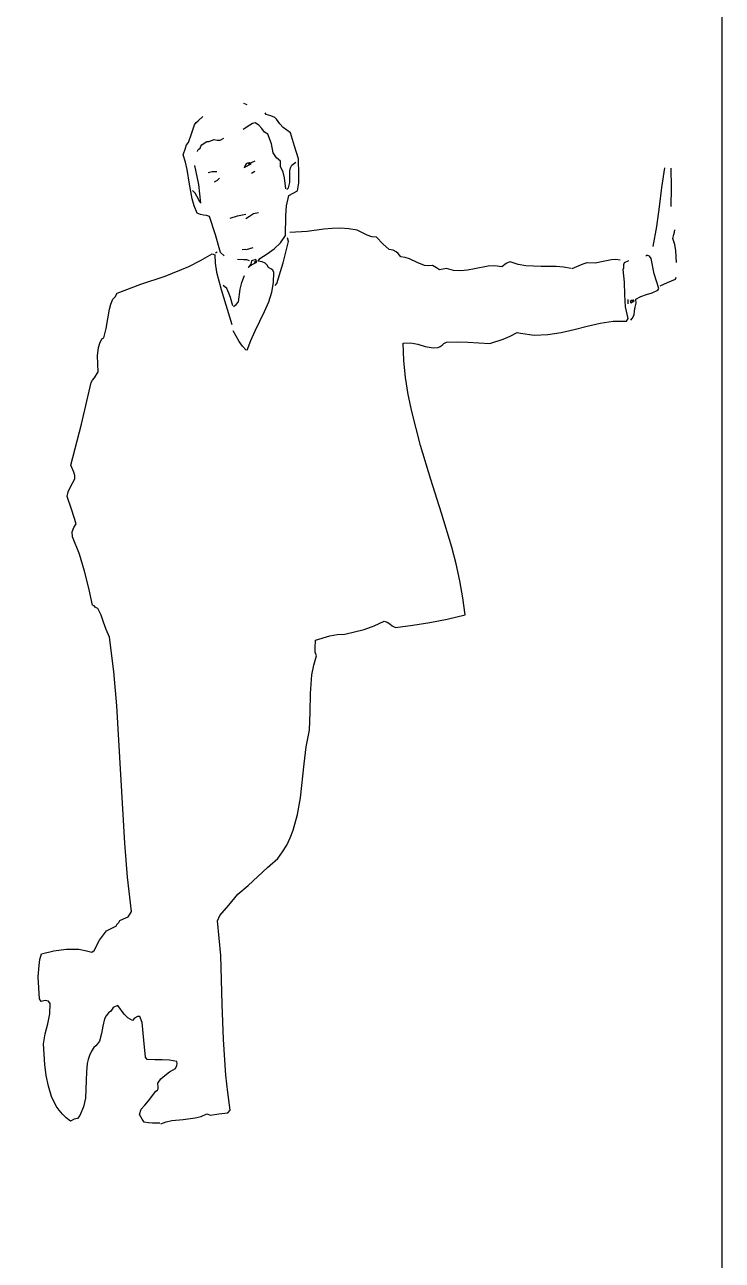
# Model space of a CAD drawing. Header units: millimetres. Extents: x 577 to 2337, y 236 to 943.
# Drawn here: x 762.117 to 763.358, y 703.127 to 705.324 of the extents above; entities that cross this region are included whole.
import ezdxf

# ---------------------------------------------------------------- set-up
doc = ezdxf.new("R2010")
doc.units = ezdxf.units.MM
doc.header["$LTSCALE"] = 0.01
doc.layers.add('06-Furn', color=4, linetype='Continuous')

# ---------------------------------------------------------------- blocks, each defined once
blk = doc.blocks.new('f01')
at = {"layer": '06-Furn', "color": 8, "linetype": 'Continuous'}
for p, q in [((655.1642, 622.463), (655.1702, 622.4657)), ((655.1064, 622.4293), (655.1119, 622.4378)), ((655.1119, 622.4378), (655.1152, 622.4406)), ((655.1152, 622.4406), (655.1224, 622.4436)), ((655.1224, 622.4436), (655.1307, 622.4461)), ((655.1307, 622.4461), (655.1324, 622.4489)), ((655.2516, 622.4349), (655.243, 622.4422)), ((655.2551, 622.4314), (655.2516, 622.4349)), ((655.0802, 622.3895), (655.0874, 622.413)), ((655.0874, 622.413), (655.1002, 622.4229)), ((655.1002, 622.4229), (655.1064, 622.4293)), ((655.1276, 622.411), (655.1337, 622.4146)), ((655.1337, 622.4146), (655.1383, 622.4207)), ((655.1383, 622.4207), (655.1435, 622.4269)), ((655.1435, 622.4269), (655.1501, 622.4313)), ((655.1501, 622.4313), (655.1548, 622.4299)), ((655.1548, 622.4299), (655.1597, 622.4267)), ((655.1597, 622.4267), (655.1713, 622.4195)), ((655.2577, 622.4278), (655.2551, 622.4314)), ((655.263, 622.4113), (655.2577, 622.4278)), ((655.2685, 622.3962), (655.263, 622.4113)), ((655.0731, 622.3673), (655.0802, 622.3895)), ((655.1182, 622.3775), (655.1211, 622.3937)), ((655.1211, 622.3937), (655.1276, 622.411)), ((655.2124, 622.4005), (655.2057, 622.4039)), ((655.2179, 622.4004), (655.2124, 622.4005)), ((655.2228, 622.4015), (655.2179, 622.4004)), ((655.2276, 622.3997), (655.2228, 622.4015)), ((655.2322, 622.3977), (655.2276, 622.3997)), ((655.2361, 622.3978), (655.2322, 622.3977)), ((655.2426, 622.3937), (655.2361, 622.3978)), ((655.245, 622.3918), (655.2426, 622.3937)), ((655.2467, 622.3896), (655.245, 622.3918)), ((655.2481, 622.3862), (655.2467, 622.3896)), ((655.272, 622.3917), (655.2685, 622.3962)), ((655.2741, 622.3859), (655.272, 622.3917)), ((655.0723, 622.3384), (655.0731, 622.3673)), ((655.1051, 622.3626), (655.1123, 622.3689)), ((655.1123, 622.3689), (655.1182, 622.3775)), ((655.2501, 622.3844), (655.2481, 622.3862)), ((655.2518, 622.3827), (655.2501, 622.3844)), ((655.2525, 622.3801), (655.2518, 622.3827)), ((655.2738, 622.3613), (655.2782, 622.3744)), ((655.2782, 622.3744), (655.2741, 622.3859)), ((654.4097, 622.3158), (654.4104, 622.3502)), ((654.4267, 622.3163), (654.4212, 622.3512)), ((655.0847, 622.356), (655.0775, 622.3609)), ((655.087, 622.3508), (655.0847, 622.356)), ((655.0881, 622.3455), (655.087, 622.3508)), ((655.0884, 622.3351), (655.0881, 622.3455)), ((655.1003, 622.3433), (655.1047, 622.3535)), ((655.1047, 622.3535), (655.1051, 622.3626)), ((655.1567, 622.3603), (655.15, 622.3636)), ((655.162, 622.3581), (655.1567, 622.3603)), ((655.1573, 622.3584), (655.1602, 622.36)), ((655.1694, 622.3519), (655.1573, 622.3584)), ((655.1602, 622.36), (655.1635, 622.3596)), ((655.1635, 622.3596), (655.1663, 622.3579)), ((655.1663, 622.3579), (655.1681, 622.3549)), ((655.1681, 622.3549), (655.1694, 622.3519)), ((655.25, 622.3212), (655.2571, 622.3553)), ((655.2669, 622.322), (655.2709, 622.3482)), ((655.2709, 622.3482), (655.2738, 622.3613)), ((655.0726, 622.3243), (655.0723, 622.3384)), ((655.075, 622.3103), (655.0726, 622.3243)), ((655.0885, 622.3251), (655.0884, 622.3351)), ((655.0907, 622.3154), (655.0885, 622.3251)), ((655.0952, 622.3138), (655.0977, 622.3333)), ((655.0977, 622.3333), (655.1003, 622.3433)), ((655.1565, 622.3416), (655.1504, 622.345)), ((655.2169, 622.3289), (655.2132, 622.3326)), ((655.2221, 622.3263), (655.2169, 622.3289)), ((655.2265, 622.3448), (655.2185, 622.3448)), ((655.2334, 622.3425), (655.2265, 622.3448)), ((654.41, 622.2825), (654.4097, 622.3158)), ((654.4311, 622.2815), (654.4267, 622.3163)), ((655.0901, 622.3016), (655.075, 622.3103)), ((655.0943, 622.2834), (655.0901, 622.3016)), ((655.0935, 622.3124), (655.0907, 622.3154)), ((655.2464, 622.2881), (655.25, 622.3212)), ((655.2535, 622.3007), (655.2569, 622.3062)), ((655.2569, 622.3062), (655.2612, 622.3105)), ((655.2623, 622.296), (655.2669, 622.322)), ((654.4358, 622.2465), (654.4311, 622.2815)), ((655.0957, 622.2655), (655.0943, 622.2834)), ((655.2481, 622.2894), (655.2535, 622.3007)), ((655.253, 622.2706), (655.2585, 622.2833)), ((655.2585, 622.2833), (655.2623, 622.296)), ((655.0958, 622.2307), (655.0957, 622.2655)), ((655.153, 622.2696), (655.1439, 622.2714)), ((655.1599, 622.2648), (655.153, 622.2696)), ((655.1665, 622.2611), (655.1599, 622.2648)), ((655.1812, 622.2657), (655.1669, 622.2689)), ((655.1943, 622.2613), (655.1812, 622.2657)), ((655.2208, 622.2317), (655.2314, 622.2642)), ((655.2314, 622.2642), (655.2364, 622.2663)), ((655.2364, 622.2663), (655.2417, 622.2669)), ((655.2417, 622.2669), (655.2474, 622.2679)), ((655.2474, 622.2679), (655.253, 622.2706)), ((654.4041, 622.2367), (654.4035, 622.241)), ((654.4054, 622.2327), (654.4041, 622.2367)), ((654.4421, 622.2114), (654.4358, 622.2465)), ((654.9509, 622.2311), (654.9684, 622.24)), ((654.9684, 622.24), (654.9836, 622.2428)), ((654.9836, 622.2428), (654.9985, 622.2436)), ((654.9985, 622.2436), (655.0133, 622.2433)), ((655.0133, 622.2433), (655.0279, 622.2418)), ((655.0279, 622.2418), (655.0577, 622.238)), ((655.0577, 622.238), (655.0882, 622.2358)), ((654.4017, 622.2037), (654.4036, 622.2144)), ((654.4036, 622.2144), (654.4073, 622.2256)), ((654.4073, 622.2256), (654.4054, 622.2327)), ((654.9114, 622.2058), (654.9228, 622.2156)), ((654.9228, 622.2156), (654.934, 622.2278)), ((654.934, 622.2278), (654.9424, 622.2286)), ((654.9424, 622.2286), (654.9509, 622.2311)), ((655.0906, 622.2202), (655.0923, 622.2264)), ((655.1005, 622.1822), (655.0906, 622.2202)), ((655.1052, 622.2177), (655.0958, 622.2307)), ((655.1162, 622.207), (655.1052, 622.2177)), ((655.2115, 622.2005), (655.2208, 622.2317)), ((654.4007, 622.1827), (654.4017, 622.2037)), ((654.4458, 622.1899), (654.4489, 622.1938)), ((654.4489, 622.1938), (654.4519, 622.1954)), ((654.4519, 622.1954), (654.4535, 622.1952)), ((654.4535, 622.1952), (654.4552, 622.1939)), ((654.8758, 622.189), (654.8831, 622.1915)), ((654.8831, 622.1915), (654.8908, 622.1929)), ((654.8908, 622.1929), (654.8956, 622.1986)), ((654.8956, 622.1986), (654.8991, 622.2017)), ((654.8991, 622.2017), (654.9047, 622.2044)), ((654.9047, 622.2044), (654.9114, 622.2058)), ((655.1285, 622.198), (655.1162, 622.207)), ((655.1416, 622.19), (655.1285, 622.198)), ((655.1654, 622.2056), (655.1533, 622.2095)), ((655.1668, 622.2056), (655.173, 622.2053)), ((655.2049, 622.1945), (655.2115, 622.2005)), ((655.2207, 622.2), (655.2174, 622.2015)), ((655.2219, 622.1966), (655.2209, 622.1812)), ((655.2264, 622.1982), (655.2219, 622.1966)), ((655.247, 622.186), (655.2264, 622.1982)), ((654.4402, 622.1626), (654.4458, 622.1899)), ((654.493, 622.1829), (654.4855, 622.1862)), ((654.4942, 622.1793), (654.493, 622.1829)), ((654.4934, 622.1477), (654.4955, 622.1704)), ((654.4942, 622.1762), (654.4942, 622.1793)), ((654.4943, 622.173), (654.4942, 622.1762)), ((654.4955, 622.1704), (654.4943, 622.173)), ((654.5087, 622.1884), (654.501, 622.1872)), ((654.5161, 622.188), (654.5087, 622.1884)), ((654.5308, 622.185), (654.5161, 622.188)), ((654.5451, 622.1819), (654.5308, 622.185)), ((654.5593, 622.1826), (654.5451, 622.1819)), ((654.5668, 622.1805), (654.5593, 622.1826)), ((654.5735, 622.1774), (654.5668, 622.1805)), ((654.5863, 622.1721), (654.5735, 622.1774)), ((654.5881, 622.172), (654.6015, 622.1745)), ((654.6015, 622.1745), (654.6148, 622.1756)), ((654.6148, 622.1756), (654.6414, 622.1757)), ((654.6414, 622.1757), (654.6687, 622.1769)), ((654.6687, 622.1769), (654.6825, 622.1794)), ((654.6825, 622.1794), (654.6964, 622.1838)), ((654.6964, 622.1838), (654.7003, 622.1828)), ((654.7003, 622.1828), (654.7035, 622.1807)), ((654.7035, 622.1807), (654.7114, 622.1752)), ((654.7114, 622.1752), (654.7236, 622.1768)), ((654.7236, 622.1768), (654.7357, 622.176)), ((654.7357, 622.176), (654.7599, 622.1713)), ((654.7599, 622.1713), (654.7721, 622.1692)), ((654.797, 622.1687), (654.8096, 622.1722)), ((654.8096, 622.1722), (654.822, 622.1699)), ((654.822, 622.1699), (654.8277, 622.1729)), ((654.8277, 622.1729), (654.8345, 622.1771)), ((654.8345, 622.1771), (654.8419, 622.1765)), ((654.8419, 622.1765), (654.8488, 622.1776)), ((654.8488, 622.1776), (654.862, 622.1826)), ((654.862, 622.1826), (654.8758, 622.189)), ((655.1114, 622.1453), (655.1005, 622.1822)), ((655.1188, 622.1692), (655.1223, 622.1715)), ((655.1223, 622.1715), (655.1263, 622.1739)), ((655.1263, 622.1739), (655.1287, 622.1781)), ((655.1287, 622.1781), (655.132, 622.1812)), ((655.132, 622.1812), (655.1376, 622.1839)), ((655.1376, 622.1839), (655.1445, 622.1853)), ((655.1445, 622.1853), (655.1416, 622.19)), ((655.1473, 622.1834), (655.1491, 622.188)), ((655.1567, 622.1785), (655.1473, 622.1834)), ((655.152, 622.1832), (655.149, 622.1851)), ((655.1491, 622.188), (655.1566, 622.1859)), ((655.1566, 622.1859), (655.1577, 622.1798)), ((655.1602, 622.176), (655.1567, 622.1785)), ((655.1577, 622.1798), (655.1623, 622.1735)), ((655.1599, 622.1858), (655.1649, 622.1873)), ((655.1623, 622.1735), (655.1602, 622.176)), ((655.1649, 622.1873), (655.1702, 622.1876)), ((655.1702, 622.1876), (655.1816, 622.188)), ((655.2209, 622.1812), (655.2186, 622.1657)), ((655.268, 622.1756), (655.247, 622.186)), ((655.3104, 622.1585), (655.268, 622.1756)), ((654.4024, 622.1532), (654.401, 622.1566)), ((654.4165, 622.1469), (654.4024, 622.1532)), ((654.4323, 622.1367), (654.4402, 622.1626)), ((654.4927, 622.1254), (654.4934, 622.1477)), ((654.7721, 622.1692), (654.7844, 622.168)), ((654.7844, 622.168), (654.797, 622.1687)), ((655.1171, 622.1648), (655.1188, 622.1692)), ((655.1172, 622.1472), (655.1171, 622.1648)), ((655.1737, 622.1473), (655.1692, 622.1593)), ((655.2186, 622.1657), (655.2107, 622.1348)), ((655.3533, 622.1439), (655.3104, 622.1585)), ((654.4231, 622.1444), (654.4165, 622.1469)), ((654.4296, 622.1414), (654.4231, 622.1444)), ((654.4337, 622.1333), (654.4323, 622.1367)), ((654.4438, 622.1286), (654.4337, 622.1333)), ((654.454, 622.1255), (654.4438, 622.1286)), ((655.1146, 622.1418), (655.1114, 622.1453)), ((655.1203, 622.1298), (655.1172, 622.1472)), ((655.1259, 622.1125), (655.1203, 622.1298)), ((655.1767, 622.1353), (655.1737, 622.1473)), ((655.1795, 622.1127), (655.1767, 622.1353)), ((655.2107, 622.1348), (655.1914, 622.0722)), ((655.1941, 622.1205), (655.1967, 622.1284)), ((655.1967, 622.1284), (655.2004, 622.1363)), ((655.2004, 622.1363), (655.2069, 622.142)), ((655.3955, 622.1282), (655.3533, 622.1439)), ((655.3993, 622.1216), (655.3955, 622.1282)), ((654.4639, 622.1225), (654.454, 622.1255)), ((654.473, 622.1176), (654.4639, 622.1225)), ((654.4726, 622.1101), (654.473, 622.1176)), ((654.4739, 622.1032), (654.4726, 622.1101)), ((654.4758, 622.1145), (654.4774, 622.1158)), ((654.4819, 622.1111), (654.4758, 622.1145)), ((654.4805, 622.1143), (654.4774, 622.116)), ((654.4774, 622.1158), (654.4807, 622.115)), ((654.4807, 622.115), (654.483, 622.1134)), ((654.483, 622.1134), (654.4819, 622.1111)), ((654.4863, 622.1093), (654.4867, 622.1169)), ((654.4868, 622.0829), (654.4913, 622.104)), ((654.4913, 622.104), (654.4927, 622.1254)), ((655.1333, 622.0953), (655.1259, 622.1125)), ((655.1839, 622.1081), (655.1795, 622.1127)), ((655.1883, 622.1046), (655.1839, 622.1081)), ((655.1897, 622.1059), (655.1941, 622.1205)), ((655.403, 622.1173), (655.3993, 622.1216)), ((655.4067, 622.1085), (655.403, 622.1173)), ((655.4092, 622.0998), (655.4067, 622.1085)), ((654.4755, 622.0965), (654.4739, 622.1032)), ((654.4761, 622.0896), (654.4755, 622.0965)), ((654.4795, 622.0832), (654.4761, 622.0896)), ((654.4819, 622.0802), (654.4795, 622.0832)), ((654.4895, 622.0782), (654.4868, 622.0829)), ((655.15, 622.0611), (655.1333, 622.0953)), ((655.4123, 622.0824), (655.4092, 622.0998)), ((655.415, 622.0655), (655.4123, 622.0824)), ((654.5014, 622.0786), (654.4895, 622.0782)), ((654.5131, 622.0781), (654.5014, 622.0786)), ((654.5364, 622.0748), (654.5131, 622.0781)), ((654.5595, 622.0696), (654.5364, 622.0748)), ((654.5824, 622.0636), (654.5595, 622.0696)), ((654.6058, 622.0581), (654.5824, 622.0636)), ((655.158, 622.0441), (655.15, 622.0611)), ((655.1782, 622.0419), (655.1891, 622.0613)), ((655.4194, 622.0486), (655.415, 622.0655)), ((654.6293, 622.0544), (654.6058, 622.0581)), ((654.6535, 622.0537), (654.6293, 622.0544)), ((654.6781, 622.0568), (654.6535, 622.0537)), ((654.6841, 622.0582), (654.6781, 622.0568)), ((654.6966, 622.0514), (654.6841, 622.0582)), ((654.7089, 622.0461), (654.6966, 622.0514)), ((654.7326, 622.0387), (654.7089, 622.0461)), ((654.7716, 622.0411), (654.7326, 622.0387)), ((654.7908, 622.0415), (654.7716, 622.0411)), ((654.8096, 622.0412), (654.7908, 622.0415)), ((654.8143, 622.0386), (654.8096, 622.0412)), ((654.8177, 622.0357), (654.8143, 622.0386)), ((654.8738, 622.0397), (654.8608, 622.0372)), ((654.8865, 622.0391), (654.8738, 622.0397)), ((654.8854, 622.0086), (654.8865, 622.0391)), ((655.1644, 622.027), (655.158, 622.0441)), ((655.1727, 622.0336), (655.1782, 622.0419)), ((655.4227, 622.0471), (655.4194, 622.0486)), ((655.4262, 622.0395), (655.4227, 622.0471)), ((655.4286, 622.0317), (655.4262, 622.0395)), ((654.8207, 622.0332), (654.8177, 622.0357)), ((654.8245, 622.0313), (654.8207, 622.0332)), ((654.8337, 622.0309), (654.8245, 622.0313)), ((654.8475, 622.0335), (654.8337, 622.0309)), ((654.8608, 622.0372), (654.8475, 622.0335)), ((655.1661, 622.0269), (655.1727, 622.0336)), ((655.4304, 622.0168), (655.4286, 622.0317)), ((655.429, 621.9881), (655.4304, 622.0168)), ((654.8824, 621.9782), (654.8854, 622.0086)), ((654.8778, 621.9478), (654.8824, 621.9782)), ((655.4359, 621.9774), (655.429, 621.9881)), ((655.4393, 621.9735), (655.4359, 621.9774)), ((655.442, 621.9691), (655.4393, 621.9735)), ((655.4587, 621.8954), (655.442, 621.9691)), ((654.8714, 621.9176), (654.8778, 621.9478)), ((654.8558, 621.8571), (654.8714, 621.9176)), ((655.4781, 621.8225), (655.4587, 621.8954)), ((654.8374, 621.7968), (654.8558, 621.8571)), ((655.4724, 621.8098), (655.4781, 621.8225)), ((654.8185, 621.7367), (654.8374, 621.7968)), ((655.4707, 621.804), (655.4724, 621.8098)), ((655.4707, 621.7982), (655.4707, 621.804)), ((655.4793, 621.7825), (655.4707, 621.7982)), ((655.4828, 621.7749), (655.4793, 621.7825)), ((655.4846, 621.7668), (655.4828, 621.7749)), ((655.4763, 621.742), (655.4846, 621.7668)), ((654.8005, 621.6766), (654.8185, 621.7367)), ((655.4683, 621.7181), (655.4763, 621.742)), ((655.4723, 621.7111), (655.4683, 621.7181)), ((655.4753, 621.7039), (655.4723, 621.7111)), ((655.4626, 621.6642), (655.4748, 621.6947)), ((655.4748, 621.6947), (655.4753, 621.7039)), ((654.7928, 621.6466), (654.8005, 621.6766)), ((655.4533, 621.6338), (655.4626, 621.6642)), ((654.786, 621.6165), (654.7928, 621.6466)), ((655.446, 621.6034), (655.4533, 621.6338)), ((654.7807, 621.5864), (654.786, 621.6165)), ((655.4396, 621.5734), (655.446, 621.6034)), ((654.7768, 621.5561), (654.7807, 621.5864)), ((654.8084, 621.5485), (654.7768, 621.5561)), ((655.4196, 621.5431), (655.4241, 621.5554)), ((655.4241, 621.5554), (655.4301, 621.5676)), ((655.4301, 621.5676), (655.4327, 621.5683)), ((655.4327, 621.5683), (655.4344, 621.57)), ((655.4344, 621.57), (655.4362, 621.572)), ((655.4362, 621.572), (655.4396, 621.5734)), ((654.8392, 621.5425), (654.8084, 621.5485)), ((654.8696, 621.5375), (654.8392, 621.5425)), ((654.9003, 621.5335), (654.8696, 621.5375)), ((654.9061, 621.5363), (654.9003, 621.5335)), ((654.9106, 621.5402), (654.9061, 621.5363)), ((654.9151, 621.5433), (654.9106, 621.5402)), ((654.9208, 621.5446), (654.9151, 621.5433)), ((654.9386, 621.5363), (654.9208, 621.5446)), ((654.9561, 621.5302), (654.9386, 621.5363)), ((655.4152, 621.5302), (655.4196, 621.5431)), ((654.9905, 621.5215), (654.9561, 621.5302)), ((655.0041, 621.521), (654.9905, 621.5215)), ((655.0171, 621.5186), (655.0041, 621.521)), ((655.0426, 621.5111), (655.0171, 621.5186)), ((655.0436, 621.4968), (655.0426, 621.5111)), ((655.4016, 621.4552), (655.4091, 621.5162)), ((655.4091, 621.5162), (655.4152, 621.5302)), ((655.0412, 621.4834), (655.0435, 621.4898)), ((655.0435, 621.4898), (655.0436, 621.4968)), ((655.0459, 621.4666), (655.0412, 621.4834)), ((655.049, 621.4496), (655.0459, 621.4666)), ((655.0517, 621.4162), (655.049, 621.4496)), ((655.3963, 621.3941), (655.4016, 621.4552)), ((655.0522, 621.3832), (655.0517, 621.4162)), ((655.0532, 621.3507), (655.0522, 621.3832)), ((655.389, 621.272), (655.3963, 621.3941)), ((655.0592, 621.3214), (655.0532, 621.3507)), ((655.063, 621.2913), (655.0592, 621.3214)), ((655.0696, 621.2306), (655.063, 621.2913)), ((655.3821, 621.1503), (655.389, 621.272)), ((655.0747, 621.2012), (655.0696, 621.2306)), ((655.0823, 621.1731), (655.0747, 621.2012)), ((655.0875, 621.1597), (655.0823, 621.1731)), ((655.0937, 621.1467), (655.0875, 621.1597)), ((655.1012, 621.1346), (655.0937, 621.1467)), ((655.377, 621.0896), (655.3821, 621.1503)), ((655.1098, 621.123), (655.1012, 621.1346)), ((655.1282, 621.1069), (655.1098, 621.123)), ((655.1452, 621.0906), (655.1282, 621.1069)), ((655.1624, 621.0747), (655.1452, 621.0906)), ((655.1806, 621.0596), (655.1624, 621.0747)), ((655.37, 621.0287), (655.377, 621.0896)), ((655.1967, 621.0398), (655.1806, 621.0596)), ((655.2126, 621.0211), (655.1967, 621.0398)), ((655.3736, 621.0223), (655.37, 621.0287)), ((655.2109, 620.9504), (655.2168, 621.0117)), ((655.2168, 621.0117), (655.2126, 621.0211)), ((655.3758, 621.0192), (655.3736, 621.0223)), ((655.384, 621.0157), (655.3758, 621.0192)), ((655.3909, 621.0124), (655.384, 621.0157)), ((655.3923, 621.0088), (655.3909, 621.0124)), ((655.3944, 621.007), (655.3923, 621.0088)), ((655.3961, 621.0055), (655.3944, 621.007)), ((655.3967, 621.0029), (655.3961, 621.0055)), ((655.4063, 620.998), (655.3967, 621.0029)), ((655.4147, 620.9943), (655.4063, 620.998)), ((655.4268, 620.9772), (655.4147, 620.9943)), ((655.4362, 620.9592), (655.4268, 620.9772)), ((655.4637, 620.9614), (655.4523, 620.9594)), ((655.486, 620.9617), (655.4637, 620.9614)), ((655.508, 620.9584), (655.486, 620.9617)), ((655.2089, 620.8638), (655.2109, 620.9504)), ((655.4406, 620.956), (655.4362, 620.9592)), ((655.4523, 620.9594), (655.4406, 620.956)), ((655.5298, 620.9533), (655.508, 620.9584)), ((655.5328, 620.943), (655.5298, 620.9533)), ((655.5345, 620.9325), (655.5328, 620.943)), ((655.5357, 620.9123), (655.5345, 620.9325)), ((655.5349, 620.8926), (655.5357, 620.9123)), ((655.5335, 620.8729), (655.5349, 620.8926)), ((655.2066, 620.8006), (655.2089, 620.8638)), ((655.383, 620.8456), (655.3945, 620.8613)), ((655.3945, 620.8613), (655.4003, 620.8592)), ((655.4003, 620.8592), (655.4026, 620.8576)), ((655.4026, 620.8576), (655.4044, 620.8545)), ((655.4044, 620.8545), (655.4069, 620.8511)), ((655.5148, 620.8646), (655.5179, 620.8692)), ((655.5151, 620.8464), (655.5148, 620.8646)), ((655.5179, 620.8692), (655.5236, 620.8701)), ((655.5236, 620.8701), (655.5304, 620.8686)), ((655.5304, 620.8686), (655.5335, 620.8729)), ((655.3483, 620.7998), (655.3512, 620.8311)), ((655.3512, 620.8311), (655.3549, 620.8417)), ((655.3549, 620.8417), (655.3596, 620.8415)), ((655.3596, 620.8415), (655.3645, 620.8387)), ((655.3645, 620.8387), (655.3684, 620.8348)), ((655.3684, 620.8348), (655.3767, 620.8393)), ((655.3767, 620.8393), (655.383, 620.8456)), ((655.4069, 620.8511), (655.4107, 620.8482)), ((655.4107, 620.8482), (655.415, 620.8431)), ((655.415, 620.8431), (655.4178, 620.8373)), ((655.4178, 620.8373), (655.4211, 620.8248)), ((655.5189, 620.8285), (655.5151, 620.8464)), ((655.4211, 620.8248), (655.4232, 620.8116)), ((655.4232, 620.8116), (655.4267, 620.7981)), ((655.5237, 620.8108), (655.5189, 620.8285)), ((655.5268, 620.7933), (655.5237, 620.8108)), ((655.2022, 620.7376), (655.2066, 620.8006)), ((655.3451, 620.7696), (655.3483, 620.7998)), ((655.4267, 620.7981), (655.4307, 620.793)), ((655.4307, 620.793), (655.4333, 620.7898)), ((655.4333, 620.7898), (655.4371, 620.7867)), ((655.4371, 620.7867), (655.4414, 620.7798)), ((655.5244, 620.7564), (655.5268, 620.7933)), ((655.2894, 620.7616), (655.3022, 620.7641)), ((655.3022, 620.7641), (655.3152, 620.7646)), ((655.3152, 620.7646), (655.3284, 620.7646)), ((655.3284, 620.7646), (655.342, 620.7653)), ((655.342, 620.7653), (655.3451, 620.7696)), ((655.4414, 620.7798), (655.4446, 620.7726)), ((655.4446, 620.7726), (655.447, 620.7655)), ((655.447, 620.7655), (655.4486, 620.7581)), ((655.2888, 620.7581), (655.2894, 620.7616)), ((655.2895, 620.7547), (655.2888, 620.7581)), ((655.2917, 620.7491), (655.2895, 620.7547)), ((655.3022, 620.7431), (655.2917, 620.7491)), ((655.3109, 620.7371), (655.3022, 620.7431)), ((655.4486, 620.7581), (655.4502, 620.7432)), ((655.4502, 620.7432), (655.4506, 620.7277)), ((655.5219, 620.737), (655.5244, 620.7564)), ((655.1987, 620.7065), (655.2022, 620.7376)), ((655.3178, 620.7307), (655.3109, 620.7371)), ((655.3229, 620.723), (655.3178, 620.7307)), ((655.3228, 620.7163), (655.3229, 620.723)), ((655.4506, 620.7277), (655.4521, 620.6966)), ((655.5178, 620.7178), (655.5219, 620.737)), ((655.1943, 620.6754), (655.1987, 620.7065)), ((655.3228, 620.7132), (655.3228, 620.7163)), ((655.3239, 620.7106), (655.3228, 620.7132)), ((655.3267, 620.7089), (655.3239, 620.7106)), ((655.34, 620.6918), (655.3267, 620.7089)), ((655.5038, 620.6825), (655.512, 620.6995)), ((655.512, 620.6995), (655.5178, 620.7178)), ((655.1985, 620.6705), (655.1943, 620.6754)), ((655.3461, 620.6839), (655.34, 620.6918)), ((655.3529, 620.6769), (655.3461, 620.6839)), ((655.3558, 620.6676), (655.3529, 620.6769)), ((655.4521, 620.6966), (655.4554, 620.681)), ((655.4554, 620.681), (655.4619, 620.6654)), ((655.4987, 620.675), (655.5038, 620.6825)), ((655.2147, 620.6684), (655.1985, 620.6705)), ((655.2294, 620.6661), (655.2147, 620.6684)), ((655.2358, 620.6687), (655.2294, 620.6661)), ((655.2463, 620.6641), (655.2358, 620.6687)), ((655.257, 620.6613), (655.2463, 620.6641)), ((655.2778, 620.6587), (655.257, 620.6613)), ((655.2984, 620.6567), (655.2778, 620.6587)), ((655.3082, 620.6545), (655.2984, 620.6567)), ((655.318, 620.6509), (655.3082, 620.6545)), ((655.34, 620.6525), (655.3472, 620.6541)), ((655.3472, 620.6541), (655.3509, 620.6591)), ((655.3509, 620.6591), (655.3558, 620.6676)), ((655.4619, 620.6654), (655.4662, 620.6605)), ((655.4662, 620.6605), (655.4718, 620.6589)), ((655.4718, 620.6589), (655.4782, 620.6554)), ((655.4782, 620.6554), (655.4859, 620.6613)), ((655.4859, 620.6613), (655.4927, 620.6678)), ((655.4927, 620.6678), (655.4987, 620.675)), ((655.3195, 620.6522), (655.3328, 620.6519)), ((655.3328, 620.6519), (655.34, 620.6525))]:
    blk.add_line(p, q, dxfattribs=at)

msp = doc.modelspace()

# ---------------------------------------------------------------- linework, layer by layer
at = {"layer": '06-Furn', "color": 5}
msp.add_lwpolyline([(755.8581, 711.677), (755.8581, 698.677), (763.3581, 698.677), (763.3581, 711.677)], close=True, dxfattribs=at)

# ---------------------------------------------------------------- block references
at = {"layer": '06-Furn', "xscale": -1}
msp.add_blockref('f01', (1417.6773, 82.7188), dxfattribs=at)

doc.saveas('drawing.dxf')
